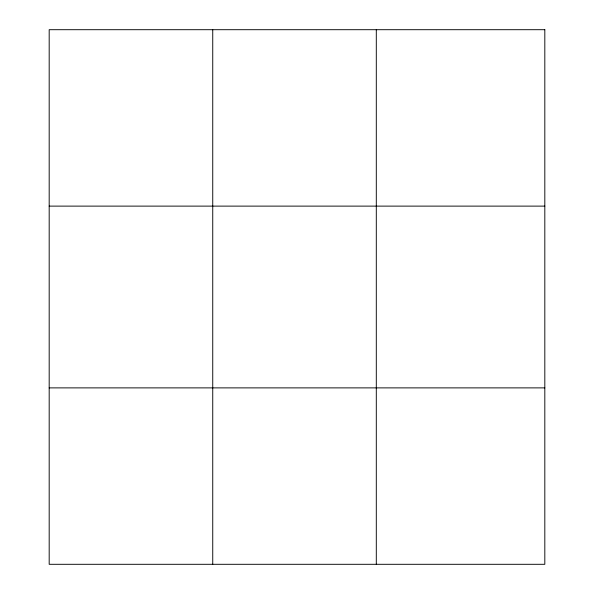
<?xml version="1.0" encoding="UTF-8"?>
<svg xmlns="http://www.w3.org/2000/svg" width="594" height="594" viewBox="0 0 594 594"><rect width="100%" height="100%" fill="white"/><g stroke="black" fill="none" stroke-linecap="round" stroke-linejoin="round"><path stroke-width="0.89" d="M212.741 29.7L212.741 564.3M376.299 29.7L376.299 564.3M49.183 206.118L544.817 206.118M49.183 387.882L544.817 387.882M544.817 29.7L544.817 564.3L49.183 564.3L49.183 29.7L544.817 29.7"/></g></svg>
